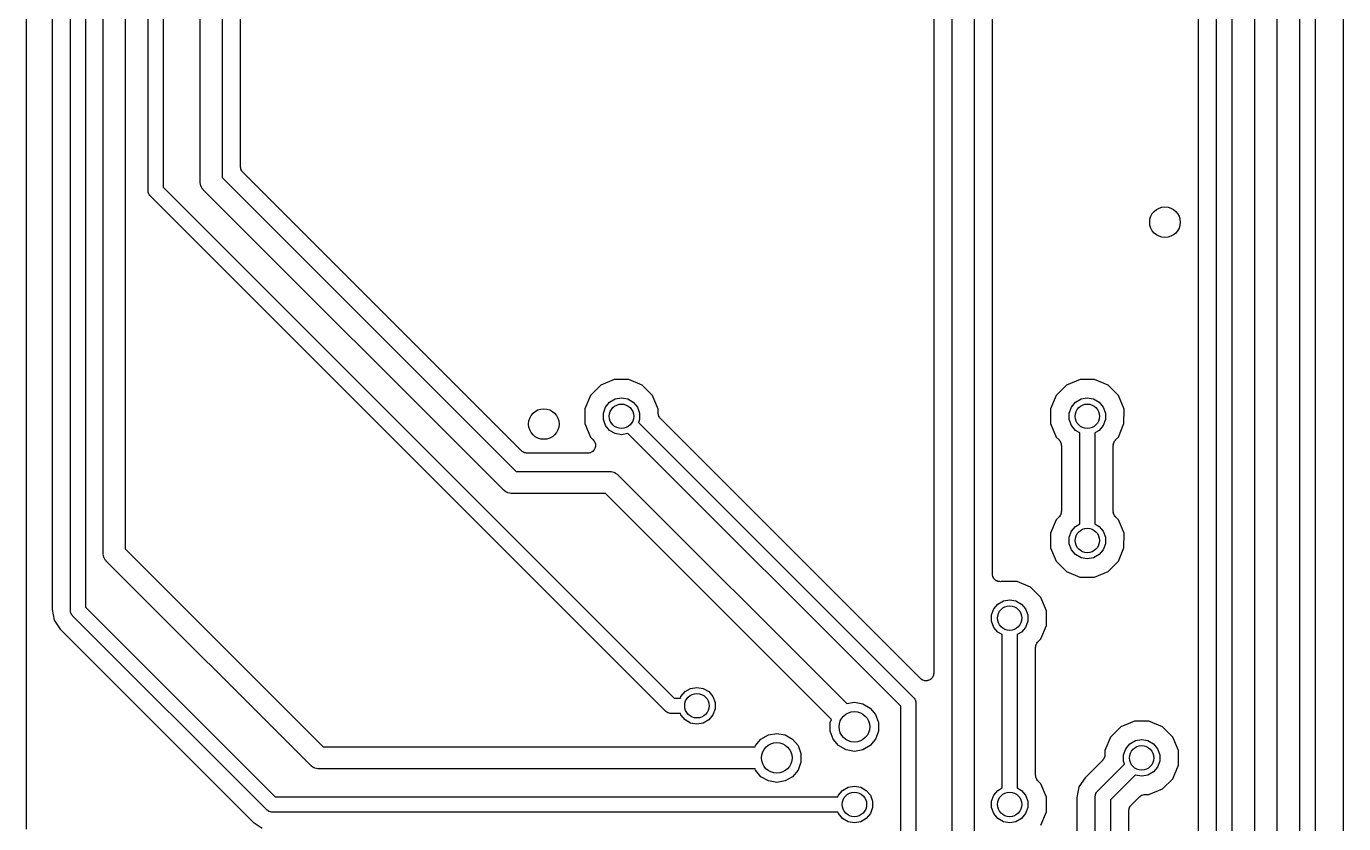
# Model space of a CAD drawing. Extents: x 25 to 125, y -125 to -25.
# Drawn here: x 44.24 to 65.79, y -76.51 to -63.47 of the extents above; entities that cross this region are included whole.
import ezdxf

# ---------------------------------------------------------------- set-up
doc = ezdxf.new("R2010")
doc.units = 0
doc.header["$MEASUREMENT"] = 0
doc.layers.add('BLACK', color=7, linetype='CONTINUOUS')

msp = doc.modelspace()

# ---------------------------------------------------------------- linework, layer by layer
at = {"layer": 'Black'}
for p, q in [((47.082, -66.0164), (47.082, -48.3526)), ((47.442, -48.278), (47.442, -65.9418)), ((47.742, -65.765), (47.742, -48.2905)), ((44.96, -73.025), (44.96, -56.1503)), ((45.21, -56.1503), (45.21, -72.9732)), ((45.495, -72.091), (45.495, -56.433)), ((45.855, -56.5076), (45.855, -72.0164)), ((44.66, -57.3166), (44.66, -73.0125)), ((59.383, -87.1503), (59.383, -57.2246)), ((59.743, -57.15), (59.743, -87.1503)), ((60.043, -69.994), (60.043, -57.1577)), ((46.23, -66.1559), (46.23, -57.4203)), ((46.48, -57.4203), (46.48, -66.1042)), ((59.083, -57.4014), (59.083, -74.0504)), ((44.24, -76.6064), (44.24, -57.6262)), ((65.788, -87.4512), (65.788, -59.4878)), ((65.071, -86.5707), (65.071, -60.0916)), ((65.321, -60.0398), (65.321, -86.5707)), ((64.336, -101.219), (64.336, -60.7327)), ((64.696, -60.6582), (64.696, -101.144)), ((63.71, -101.808), (63.71, -61.342)), ((63.96, -61.2902), (63.96, -101.756)), ((63.41, -61.5188), (63.41, -101.498)), ((47.743, -65.7705), (47.742, -65.765)), ((47.7425, -65.776), (47.743, -65.7705)), ((47.7468, -65.7921), (47.7425, -65.776)), ((47.7497, -65.8084), (47.7468, -65.7921)), ((47.7525, -65.8133), (47.7497, -65.8084)), ((47.7539, -65.8186), (47.7525, -65.8133)), ((47.7634, -65.8322), (47.7539, -65.8186)), ((47.7717, -65.8466), (47.7634, -65.8322)), ((47.776, -65.8502), (47.7717, -65.8466)), ((47.7792, -65.8548), (47.776, -65.8502)), ((52.3412, -70.4168), (47.7792, -65.8548)), ((46.48, -66.1042), (54.8362, -74.4603)), ((47.0834, -66.0242), (47.082, -66.0164)), ((47.0827, -66.0321), (47.0834, -66.0242)), ((47.0888, -66.0548), (47.0827, -66.0321)), ((47.0929, -66.078), (47.0888, -66.0548)), ((47.0968, -66.0848), (47.0929, -66.078)), ((47.0989, -66.0925), (47.0968, -66.0848)), ((47.1124, -66.1117), (47.0989, -66.0925)), ((47.1241, -66.1321), (47.1124, -66.1117)), ((47.1302, -66.1372), (47.1241, -66.1321)), ((47.1347, -66.1437), (47.1302, -66.1372)), ((52.0523, -71.0613), (47.1347, -66.1437)), ((47.442, -65.9418), (52.2542, -70.754)), ((46.231, -66.1614), (46.23, -66.1559)), ((46.2305, -66.1668), (46.231, -66.1614)), ((46.2347, -66.1826), (46.2305, -66.1668)), ((46.2375, -66.1987), (46.2347, -66.1826)), ((46.2403, -66.2035), (46.2375, -66.1987)), ((46.2417, -66.2088), (46.2403, -66.2035)), ((46.2511, -66.2221), (46.2417, -66.2088)), ((46.2592, -66.2363), (46.2511, -66.2221)), ((46.2635, -66.2398), (46.2592, -66.2363)), ((46.2666, -66.2443), (46.2635, -66.2398)), ((54.696, -74.6737), (46.2666, -66.2443)), ((53.6356, -69.341), (53.4666, -69.5097)), ((53.8562, -69.2499), (53.6356, -69.341)), ((54.0949, -69.2501), (53.8562, -69.2499)), ((54.3153, -69.3416), (54.0949, -69.2501)), ((54.484, -69.5106), (54.3153, -69.3416)), ((61.2556, -69.341), (61.0866, -69.5097)), ((61.4762, -69.2499), (61.2556, -69.341)), ((61.7149, -69.2501), (61.4762, -69.2499)), ((61.9353, -69.3416), (61.7149, -69.2501)), ((62.104, -69.5106), (61.9353, -69.3416)), ((53.4666, -69.5097), (53.3751, -69.7301)), ((53.7814, -69.6193), (53.872, -69.567)), ((53.872, -69.567), (53.975, -69.5489)), ((53.975, -69.5489), (54.078, -69.567)), ((54.078, -69.567), (54.1686, -69.6193)), ((54.5751, -69.7312), (54.484, -69.5106)), ((61.0866, -69.5097), (60.9951, -69.7301)), ((61.4014, -69.6193), (61.492, -69.567)), ((61.492, -69.567), (61.595, -69.5489)), ((61.595, -69.5489), (61.698, -69.567)), ((61.698, -69.567), (61.7886, -69.6193)), ((62.1951, -69.7312), (62.104, -69.5106)), ((53.3751, -69.7301), (53.3749, -69.9688)), ((53.6784, -69.7977), (53.7142, -69.6994)), ((53.6784, -69.9023), (53.6784, -69.7977)), ((53.7142, -69.6994), (53.7814, -69.6193)), ((54.1686, -69.6193), (54.2358, -69.6994)), ((54.2358, -69.6994), (54.2716, -69.7977)), ((54.2716, -69.7977), (54.2716, -69.9023)), ((54.575, -69.7963), (54.5751, -69.7312)), ((54.576, -69.8018), (54.575, -69.7963)), ((54.5755, -69.8075), (54.576, -69.8018)), ((54.5798, -69.8234), (54.5755, -69.8075)), ((60.9951, -69.7301), (60.9949, -69.9688)), ((61.2984, -69.7977), (61.3342, -69.6994)), ((61.2984, -69.9023), (61.2984, -69.7977)), ((61.3342, -69.6994), (61.4014, -69.6193)), ((61.7886, -69.6193), (61.8558, -69.6994)), ((61.8558, -69.6994), (61.8916, -69.7977)), ((61.8916, -69.7977), (61.8916, -69.9023)), ((62.1949, -69.9699), (62.1951, -69.7312)), ((53.3749, -69.9688), (53.466, -70.1894)), ((53.7142, -70.0006), (53.6784, -69.9023)), ((53.7814, -70.0807), (53.7142, -70.0006)), ((54.2716, -69.9023), (54.2536, -69.9518)), ((54.2536, -69.9518), (58.7558, -74.454)), ((54.5827, -69.8397), (54.5798, -69.8234)), ((54.5855, -69.8446), (54.5827, -69.8397)), ((54.5869, -69.8501), (54.5855, -69.8446)), ((54.5964, -69.8636), (54.5869, -69.8501)), ((54.6047, -69.8779), (54.5964, -69.8636)), ((54.609, -69.8816), (54.6047, -69.8779)), ((54.6122, -69.8862), (54.609, -69.8816)), ((58.8662, -74.1402), (54.6122, -69.8862)), ((60.043, -72.4294), (60.043, -69.994)), ((60.9949, -69.9688), (61.086, -70.1894)), ((61.3342, -70.0006), (61.2984, -69.9023)), ((61.4014, -70.0807), (61.3342, -70.0006)), ((61.8558, -70.0006), (61.7886, -70.0807)), ((61.8916, -69.9023), (61.8558, -70.0006)), ((62.1034, -70.1903), (62.1949, -69.9699)), ((53.466, -70.1894), (53.5138, -70.2373)), ((53.5138, -70.2373), (53.5233, -70.2508)), ((53.872, -70.133), (53.7814, -70.0807)), ((53.975, -70.1511), (53.872, -70.133)), ((54.078, -70.133), (53.975, -70.1511)), ((54.08, -70.1318), (54.078, -70.133)), ((58.5424, -74.5942), (54.08, -70.1318)), ((61.086, -70.1894), (61.1329, -70.2363)), ((61.1329, -70.2363), (61.136, -70.2409)), ((61.136, -70.2409), (61.1403, -70.2444)), ((61.1403, -70.2444), (61.1486, -70.2589)), ((61.47, -70.1203), (61.4014, -70.0807)), ((61.47, -71.6117), (61.47, -70.1203)), ((61.7886, -70.0807), (61.72, -70.1203)), ((61.72, -70.1203), (61.72, -71.6117)), ((62.0414, -70.2589), (62.0497, -70.2446)), ((62.0497, -70.2446), (62.054, -70.2409)), ((62.054, -70.2409), (62.0573, -70.2363)), ((62.0573, -70.2363), (62.1034, -70.1903)), ((52.3458, -70.42), (52.3412, -70.4168)), ((52.3494, -70.4243), (52.3458, -70.42)), ((52.3638, -70.4326), (52.3494, -70.4243)), ((52.3774, -70.4421), (52.3638, -70.4326)), ((52.3828, -70.4435), (52.3774, -70.4421)), ((52.3876, -70.4463), (52.3828, -70.4435)), ((52.4039, -70.4492), (52.3876, -70.4463)), ((52.42, -70.4535), (52.4039, -70.4492)), ((52.4255, -70.453), (52.42, -70.4535)), ((52.431, -70.454), (52.4255, -70.453)), ((53.4239, -70.454), (52.431, -70.454)), ((53.4402, -70.4511), (53.4239, -70.454)), ((53.4567, -70.4497), (53.4402, -70.4511)), ((53.4618, -70.4473), (53.4567, -70.4497)), ((53.4674, -70.4463), (53.4618, -70.4473)), ((53.4817, -70.4381), (53.4674, -70.4463)), ((53.4967, -70.4311), (53.4817, -70.4381)), ((53.5007, -70.4271), (53.4967, -70.4311)), ((53.5056, -70.4243), (53.5007, -70.4271)), ((53.5162, -70.4116), (53.5056, -70.4243)), ((53.5279, -70.3999), (53.5162, -70.4116)), ((53.5233, -70.2508), (53.5339, -70.2635)), ((53.5303, -70.3948), (53.5279, -70.3999)), ((53.5339, -70.3905), (53.5303, -70.3948)), ((53.5339, -70.2635), (53.5358, -70.2688)), ((53.5396, -70.375), (53.5339, -70.3905)), ((53.5358, -70.2688), (53.5391, -70.2734)), ((53.5391, -70.2734), (53.5433, -70.2894)), ((53.5466, -70.36), (53.5396, -70.375)), ((53.5433, -70.2894), (53.549, -70.3049)), ((53.5471, -70.3544), (53.5466, -70.36)), ((53.549, -70.3491), (53.5471, -70.3544)), ((53.549, -70.3049), (53.549, -70.3106)), ((53.549, -70.3106), (53.5505, -70.316)), ((53.5505, -70.316), (53.549, -70.3325)), ((53.549, -70.3325), (53.549, -70.3491)), ((61.1486, -70.2589), (61.1581, -70.2725)), ((61.1581, -70.2725), (61.1596, -70.2778)), ((61.1596, -70.2778), (61.1623, -70.2826)), ((61.1623, -70.2826), (61.1652, -70.299)), ((61.1652, -70.299), (61.1695, -70.3151)), ((61.1695, -70.3151), (61.169, -70.3206)), ((61.169, -70.3206), (61.17, -70.3261)), ((61.17, -70.3261), (61.17, -71.4058)), ((62.02, -70.3262), (62.021, -70.3206)), ((62.02, -71.4059), (62.02, -70.3262)), ((62.0205, -70.315), (62.0248, -70.299)), ((62.021, -70.3206), (62.0205, -70.315)), ((62.0248, -70.299), (62.0277, -70.2828)), ((62.0277, -70.2828), (62.0305, -70.2779)), ((62.0305, -70.2779), (62.0319, -70.2724)), ((62.0319, -70.2724), (62.0414, -70.2589)), ((52.2542, -70.754), (53.789, -70.754)), ((53.789, -70.754), (53.7968, -70.7554)), ((53.7968, -70.7554), (53.8047, -70.7547)), ((53.8047, -70.7547), (53.8274, -70.7608)), ((53.8274, -70.7608), (53.8506, -70.7649)), ((53.8506, -70.7649), (53.8574, -70.7688)), ((53.8574, -70.7688), (53.8651, -70.7709)), ((53.8651, -70.7709), (53.8843, -70.7844)), ((53.8843, -70.7844), (53.9047, -70.7961)), ((53.9047, -70.7961), (53.9098, -70.8022)), ((53.9098, -70.8022), (53.9163, -70.8067)), ((53.9163, -70.8067), (57.6601, -74.5505)), ((52.0588, -71.0658), (52.0523, -71.0613)), ((52.0639, -71.0719), (52.0588, -71.0658)), ((52.0843, -71.0836), (52.0639, -71.0719)), ((52.1035, -71.0971), (52.0843, -71.0836)), ((52.1112, -71.0992), (52.1035, -71.0971)), ((52.118, -71.1031), (52.1112, -71.0992)), ((52.1412, -71.1072), (52.118, -71.1031)), ((52.1639, -71.1133), (52.1412, -71.1072)), ((52.1718, -71.1126), (52.1639, -71.1133)), ((52.1796, -71.114), (52.1718, -71.1126)), ((53.7144, -71.114), (52.1796, -71.114)), ((57.4086, -74.8081), (53.7144, -71.114)), ((61.1327, -71.4957), (61.0866, -71.5417)), ((61.136, -71.4911), (61.1327, -71.4957)), ((61.1403, -71.4874), (61.136, -71.4911)), ((61.1486, -71.4731), (61.1403, -71.4874)), ((61.1581, -71.4596), (61.1486, -71.4731)), ((61.1595, -71.4541), (61.1581, -71.4596)), ((61.1623, -71.4492), (61.1595, -71.4541)), ((61.1652, -71.433), (61.1623, -71.4492)), ((61.1695, -71.417), (61.1652, -71.433)), ((61.17, -71.4058), (61.169, -71.4114)), ((61.169, -71.4114), (61.1695, -71.417)), ((62.021, -71.4114), (62.02, -71.4059)), ((62.0205, -71.4169), (62.021, -71.4114)), ((62.0248, -71.433), (62.0205, -71.4169)), ((62.0277, -71.4494), (62.0248, -71.433)), ((62.0304, -71.4542), (62.0277, -71.4494)), ((62.0319, -71.4595), (62.0304, -71.4542)), ((62.0414, -71.4731), (62.0319, -71.4595)), ((62.0497, -71.4876), (62.0414, -71.4731)), ((62.054, -71.4911), (62.0497, -71.4876)), ((62.0571, -71.4957), (62.054, -71.4911)), ((62.104, -71.5426), (62.0571, -71.4957)), ((61.0866, -71.5417), (60.9951, -71.7621)), ((61.2984, -71.8297), (61.3342, -71.7314)), ((61.3342, -71.7314), (61.4014, -71.6513)), ((61.4014, -71.6513), (61.47, -71.6117)), ((61.72, -71.6117), (61.7886, -71.6513)), ((61.7886, -71.6513), (61.8558, -71.7314)), ((61.8558, -71.7314), (61.8916, -71.8297)), ((62.1951, -71.7632), (62.104, -71.5426)), ((60.9951, -71.7621), (60.9949, -72.0008)), ((61.2984, -71.9343), (61.2984, -71.8297)), ((61.3342, -72.0326), (61.2984, -71.9343)), ((61.8916, -71.9343), (61.8558, -72.0326)), ((61.8916, -71.8297), (61.8916, -71.9343)), ((62.1949, -72.0019), (62.1951, -71.7632)), ((45.4964, -72.0988), (45.495, -72.091)), ((45.4957, -72.1067), (45.4964, -72.0988)), ((45.5018, -72.1294), (45.4957, -72.1067)), ((45.5059, -72.1526), (45.5018, -72.1294)), ((45.5098, -72.1594), (45.5059, -72.1526)), ((45.5119, -72.1671), (45.5098, -72.1594)), ((45.5254, -72.1863), (45.5119, -72.1671)), ((45.855, -72.0164), (49.0966, -75.258)), ((60.9949, -72.0008), (61.086, -72.2214)), ((61.4014, -72.1127), (61.3342, -72.0326)), ((61.492, -72.165), (61.4014, -72.1127)), ((61.595, -72.1831), (61.492, -72.165)), ((61.698, -72.165), (61.595, -72.1831)), ((61.7886, -72.1127), (61.698, -72.165)), ((61.8558, -72.0326), (61.7886, -72.1127)), ((62.1034, -72.2223), (62.1949, -72.0019)), ((45.5371, -72.2067), (45.5254, -72.1863)), ((45.5432, -72.2118), (45.5371, -72.2067)), ((45.5477, -72.2183), (45.5432, -72.2118)), ((48.8947, -75.5653), (45.5477, -72.2183)), ((61.086, -72.2214), (61.2547, -72.3904)), ((61.2547, -72.3904), (61.4751, -72.4819)), ((61.7138, -72.4821), (61.9344, -72.391)), ((61.9344, -72.391), (62.1034, -72.2223)), ((60.0454, -72.443), (60.043, -72.4294)), ((60.046, -72.4568), (60.0454, -72.443)), ((60.0492, -72.4646), (60.046, -72.4568)), ((60.0507, -72.4729), (60.0492, -72.4646)), ((60.0576, -72.4848), (60.0507, -72.4729)), ((60.0628, -72.4976), (60.0576, -72.4848)), ((60.0685, -72.5038), (60.0628, -72.4976)), ((60.0727, -72.5111), (60.0685, -72.5038)), ((60.0833, -72.5199), (60.0727, -72.5111)), ((60.0926, -72.5301), (60.0833, -72.5199)), ((60.1001, -72.534), (60.0926, -72.5301)), ((60.1065, -72.5394), (60.1001, -72.534)), ((60.1195, -72.5441), (60.1065, -72.5394)), ((60.1317, -72.5505), (60.1195, -72.5441)), ((60.14, -72.5516), (60.1317, -72.5505)), ((60.1479, -72.5545), (60.14, -72.5516)), ((60.1617, -72.5545), (60.1479, -72.5545)), ((60.1754, -72.5563), (60.1617, -72.5545)), ((60.1836, -72.5545), (60.1754, -72.5563)), ((60.1921, -72.5545), (60.1836, -72.5545)), ((60.1992, -72.5519), (60.1921, -72.5545)), ((60.4449, -72.5521), (60.1992, -72.5519)), ((60.6653, -72.6436), (60.4449, -72.5521)), ((61.4751, -72.4819), (61.7138, -72.4821)), ((60.834, -72.8126), (60.6653, -72.6436)), ((60.9251, -73.0332), (60.834, -72.8126)), ((44.66, -73.0125), (44.6946, -73.1867)), ((44.961, -73.0304), (44.96, -73.025)), ((44.9605, -73.0359), (44.961, -73.0304)), ((44.9647, -73.0517), (44.9605, -73.0359)), ((45.21, -72.9732), (48.3118, -76.075)), ((60.0284, -73.0997), (60.0642, -73.0014)), ((60.0642, -73.0014), (60.1314, -72.9213)), ((60.1314, -72.9213), (60.222, -72.869)), ((60.222, -72.869), (60.325, -72.8509)), ((60.325, -72.8509), (60.428, -72.869)), ((60.428, -72.869), (60.5186, -72.9213)), ((60.5186, -72.9213), (60.5858, -73.0014)), ((60.5858, -73.0014), (60.6216, -73.0997)), ((60.9249, -73.2719), (60.9251, -73.0332)), ((44.6946, -73.1867), (44.7933, -73.3344)), ((44.9675, -73.0678), (44.9647, -73.0517)), ((44.9703, -73.0725), (44.9675, -73.0678)), ((44.9717, -73.0778), (44.9703, -73.0725)), ((44.9811, -73.0912), (44.9717, -73.0778)), ((44.9892, -73.1053), (44.9811, -73.0912)), ((44.9935, -73.1089), (44.9892, -73.1053)), ((44.9966, -73.1134), (44.9935, -73.1089)), ((48.1716, -76.2884), (44.9966, -73.1134)), ((60.0284, -73.2043), (60.0284, -73.0997)), ((60.0642, -73.3026), (60.0284, -73.2043)), ((60.6216, -73.2043), (60.5858, -73.3026)), ((60.6216, -73.0997), (60.6216, -73.2043)), ((44.7933, -73.3344), (47.9506, -76.4917)), ((60.1314, -73.3827), (60.0642, -73.3026)), ((60.2, -73.4223), (60.1314, -73.3827)), ((60.2, -75.9297), (60.2, -73.4223)), ((60.5186, -73.3827), (60.45, -73.4223)), ((60.45, -73.4223), (60.45, -75.9297)), ((60.5858, -73.3026), (60.5186, -73.3827)), ((60.8334, -73.4923), (60.9249, -73.2719)), ((60.75, -73.6282), (60.751, -73.6226)), ((60.75, -75.7239), (60.75, -73.6282)), ((60.7505, -73.617), (60.7548, -73.6011)), ((60.751, -73.6226), (60.7505, -73.617)), ((60.7548, -73.6011), (60.7577, -73.5848)), ((60.7577, -73.5848), (60.7605, -73.5799)), ((60.7605, -73.5799), (60.7619, -73.5744)), ((60.7619, -73.5744), (60.7714, -73.5609)), ((60.7714, -73.5609), (60.7797, -73.5466)), ((60.7797, -73.5466), (60.784, -73.5429)), ((60.784, -73.5429), (60.7873, -73.5383)), ((60.7873, -73.5383), (60.8334, -73.4923)), ((59.06, -74.1232), (59.0561, -74.1271)), ((59.067, -74.1082), (59.06, -74.1232)), ((59.0753, -74.0938), (59.067, -74.1082)), ((59.0763, -74.0883), (59.0753, -74.0938)), ((59.0787, -74.0832), (59.0763, -74.0883)), ((59.0801, -74.0667), (59.0787, -74.0832)), ((59.083, -74.0504), (59.0801, -74.0667)), ((55.0151, -74.3546), (55.1057, -74.3024)), ((55.1057, -74.3024), (55.2087, -74.2842)), ((55.2087, -74.2842), (55.3117, -74.3024)), ((55.3117, -74.3024), (55.4022, -74.3546)), ((58.8798, -74.1497), (58.8662, -74.1402)), ((58.8925, -74.1603), (58.8798, -74.1497)), ((58.8978, -74.1623), (58.8925, -74.1603)), ((58.9023, -74.1655), (58.8978, -74.1623)), ((58.9184, -74.1697), (58.9023, -74.1655)), ((58.9339, -74.1754), (58.9184, -74.1697)), ((58.9395, -74.1754), (58.9339, -74.1754)), ((58.9449, -74.1769), (58.9395, -74.1754)), ((58.9615, -74.1754), (58.9449, -74.1769)), ((58.9781, -74.1754), (58.9615, -74.1754)), ((58.9833, -74.1735), (58.9781, -74.1754)), ((58.9889, -74.173), (58.9833, -74.1735)), ((59.0039, -74.166), (58.9889, -74.173)), ((59.0195, -74.1603), (59.0039, -74.166)), ((59.0238, -74.1567), (59.0195, -74.1603)), ((59.0288, -74.1544), (59.0238, -74.1567)), ((59.0406, -74.1427), (59.0288, -74.1544)), ((59.0533, -74.132), (59.0406, -74.1427)), ((59.0561, -74.1271), (59.0533, -74.132)), ((54.8362, -74.4603), (54.9386, -74.4603)), ((54.9386, -74.4603), (54.9479, -74.4348)), ((54.9479, -74.4348), (55.0151, -74.3546)), ((55.4022, -74.3546), (55.4695, -74.4348)), ((55.4695, -74.4348), (55.5052, -74.533)), ((55.5052, -74.533), (55.5052, -74.6376)), ((57.6601, -74.5505), (57.785, -74.5285)), ((57.785, -74.5285), (57.9223, -74.5527)), ((57.9223, -74.5527), (58.0431, -74.6224)), ((58.7558, -74.454), (58.7589, -74.4585)), ((58.7589, -74.4585), (58.7631, -74.462)), ((58.7631, -74.462), (58.7713, -74.4762)), ((58.7713, -74.4762), (58.7807, -74.4896)), ((58.7807, -74.4896), (58.7821, -74.4949)), ((58.7821, -74.4949), (58.7849, -74.4996)), ((58.7849, -74.4996), (58.7877, -74.5157)), ((58.7877, -74.5157), (58.7919, -74.5315)), ((58.7919, -74.5315), (58.7914, -74.537)), ((58.7914, -74.537), (58.7924, -74.5424)), ((58.7924, -74.5424), (58.7924, -97.8586)), ((54.7005, -74.6769), (54.696, -74.6737)), ((54.704, -74.6811), (54.7005, -74.6769)), ((54.7182, -74.6893), (54.704, -74.6811)), ((54.7316, -74.6986), (54.7182, -74.6893)), ((54.7369, -74.7001), (54.7316, -74.6986)), ((54.7416, -74.7028), (54.7369, -74.7001)), ((54.7577, -74.7056), (54.7416, -74.7028)), ((54.7735, -74.7099), (54.7577, -74.7056)), ((54.779, -74.7094), (54.7735, -74.7099)), ((54.7844, -74.7103), (54.779, -74.7094)), ((54.9386, -74.7103), (54.7844, -74.7103)), ((54.9479, -74.7359), (54.9386, -74.7103)), ((55.0151, -74.816), (54.9479, -74.7359)), ((55.4695, -74.7359), (55.4022, -74.816)), ((55.5052, -74.6376), (55.4695, -74.7359)), ((58.0431, -74.6224), (58.1327, -74.7292)), ((58.1327, -74.7292), (58.1804, -74.8603)), ((58.5424, -97.9104), (58.5424, -74.5942)), ((55.1057, -74.8683), (55.0151, -74.816)), ((55.2087, -74.8865), (55.1057, -74.8683)), ((55.3117, -74.8683), (55.2087, -74.8865)), ((55.4022, -74.816), (55.3117, -74.8683)), ((57.3896, -74.8603), (57.4086, -74.8081)), ((57.3896, -74.9997), (57.3896, -74.8603)), ((58.1804, -74.8603), (58.1804, -74.9997)), ((62.1446, -74.929), (61.9756, -75.0977)), ((62.3652, -74.8379), (62.1446, -74.929)), ((62.6039, -74.8381), (62.3652, -74.8379)), ((62.8243, -74.9296), (62.6039, -74.8381)), ((62.993, -75.0986), (62.8243, -74.9296)), ((56.1673, -75.2372), (56.2569, -75.1304)), ((56.2569, -75.1304), (56.3777, -75.0607)), ((56.3777, -75.0607), (56.515, -75.0365)), ((56.515, -75.0365), (56.6523, -75.0607)), ((56.6523, -75.0607), (56.7731, -75.1304)), ((56.7731, -75.1304), (56.8627, -75.2372)), ((57.4373, -75.1308), (57.3896, -74.9997)), ((57.5269, -75.2376), (57.4373, -75.1308)), ((58.1327, -75.1308), (58.0431, -75.2376)), ((58.1804, -74.9997), (58.1327, -75.1308)), ((61.9756, -75.0977), (61.8841, -75.3181)), ((62.2904, -75.2073), (62.381, -75.155)), ((62.381, -75.155), (62.484, -75.1369)), ((62.484, -75.1369), (62.587, -75.155)), ((62.587, -75.155), (62.6776, -75.2073)), ((63.0841, -75.3192), (62.993, -75.0986)), ((49.0966, -75.258), (56.1597, -75.258)), ((56.1597, -75.258), (56.1673, -75.2372)), ((56.8627, -75.2372), (56.9104, -75.3683)), ((56.9104, -75.3683), (56.9104, -75.5077)), ((57.6477, -75.3073), (57.5269, -75.2376)), ((57.785, -75.3315), (57.6477, -75.3073)), ((57.9223, -75.3073), (57.785, -75.3315)), ((58.0431, -75.2376), (57.9223, -75.3073)), ((61.8793, -75.4115), (61.8763, -75.4278)), ((61.8836, -75.3954), (61.8793, -75.4115)), ((61.884, -75.3844), (61.8831, -75.3899)), ((61.8831, -75.3899), (61.8836, -75.3954)), ((61.8841, -75.3181), (61.884, -75.3844)), ((62.1874, -75.3857), (62.2232, -75.2874)), ((62.1874, -75.4903), (62.1874, -75.3857)), ((62.2232, -75.2874), (62.2904, -75.2073)), ((62.6776, -75.2073), (62.7448, -75.2874)), ((62.7448, -75.2874), (62.7806, -75.3857)), ((62.7806, -75.3857), (62.7806, -75.4903)), ((63.0839, -75.5579), (63.0841, -75.3192)), ((48.9012, -75.5698), (48.8947, -75.5653)), ((48.9063, -75.5759), (48.9012, -75.5698)), ((48.9267, -75.5876), (48.9063, -75.5759)), ((48.9459, -75.6011), (48.9267, -75.5876)), ((48.9536, -75.6032), (48.9459, -75.6011)), ((48.9604, -75.6071), (48.9536, -75.6032)), ((48.9836, -75.6112), (48.9604, -75.6071)), ((49.0063, -75.6173), (48.9836, -75.6112)), ((49.0142, -75.6166), (49.0063, -75.6173)), ((49.022, -75.618), (49.0142, -75.6166)), ((56.1597, -75.618), (49.022, -75.618)), ((56.1673, -75.6388), (56.1597, -75.618)), ((56.9104, -75.5077), (56.8627, -75.6388)), ((61.8468, -75.4741), (61.5573, -75.7636)), ((61.7606, -75.9846), (62.2054, -75.5398)), ((61.85, -75.4696), (61.8468, -75.4741)), ((61.8543, -75.466), (61.85, -75.4696)), ((61.8626, -75.4516), (61.8543, -75.466)), ((61.8721, -75.438), (61.8626, -75.4516)), ((61.8736, -75.4326), (61.8721, -75.438)), ((61.8763, -75.4278), (61.8736, -75.4326)), ((62.2054, -75.5398), (62.1874, -75.4903)), ((62.7448, -75.5886), (62.6776, -75.6687)), ((62.7806, -75.4903), (62.7448, -75.5886)), ((62.9924, -75.7783), (63.0839, -75.5579)), ((56.2569, -75.7456), (56.1673, -75.6388)), ((56.3777, -75.8153), (56.2569, -75.7456)), ((56.515, -75.8395), (56.3777, -75.8153)), ((56.6523, -75.8153), (56.515, -75.8395)), ((56.7731, -75.7456), (56.6523, -75.8153)), ((56.8627, -75.6388), (56.7731, -75.7456)), ((60.751, -75.7294), (60.75, -75.7239)), ((60.7505, -75.7349), (60.751, -75.7294)), ((60.7548, -75.751), (60.7505, -75.7349)), ((60.7577, -75.7674), (60.7548, -75.751)), ((60.7604, -75.7722), (60.7577, -75.7674)), ((60.7619, -75.7775), (60.7604, -75.7722)), ((60.7714, -75.7911), (60.7619, -75.7775)), ((60.7797, -75.8056), (60.7714, -75.7911)), ((60.7839, -75.8091), (60.7797, -75.8056)), ((60.7871, -75.8137), (60.7839, -75.8091)), ((60.834, -75.8606), (60.7871, -75.8137)), ((61.5573, -75.7636), (61.4586, -75.9113)), ((62.379, -75.7198), (61.974, -76.1248)), ((62.381, -75.721), (62.379, -75.7198)), ((62.484, -75.7391), (62.381, -75.721)), ((62.587, -75.721), (62.484, -75.7391)), ((62.6776, -75.6687), (62.587, -75.721)), ((62.8234, -75.947), (62.9924, -75.7783)), ((57.5149, -76.075), (57.5242, -76.0494)), ((57.5242, -76.0494), (57.5914, -75.9693)), ((57.5914, -75.9693), (57.682, -75.917)), ((57.682, -75.917), (57.785, -75.8989)), ((57.785, -75.8989), (57.888, -75.917)), ((57.888, -75.917), (57.9786, -75.9693)), ((57.9786, -75.9693), (58.0458, -76.0494)), ((58.0458, -76.0494), (58.0816, -76.1477)), ((60.0284, -76.1477), (60.0642, -76.0494)), ((60.0642, -76.0494), (60.1314, -75.9693)), ((60.1314, -75.9693), (60.2, -75.9297)), ((60.45, -75.9297), (60.5186, -75.9693)), ((60.5186, -75.9693), (60.5858, -76.0494)), ((60.5858, -76.0494), (60.6216, -76.1477)), ((60.9251, -76.0812), (60.834, -75.8606)), ((61.4586, -75.9113), (61.424, -76.0855)), ((61.7245, -76.0621), (61.7287, -76.0463)), ((61.725, -76.0676), (61.7245, -76.0621)), ((61.7287, -76.0463), (61.7315, -76.0302)), ((61.7315, -76.0302), (61.7343, -76.0255)), ((61.7343, -76.0255), (61.7357, -76.0202)), ((61.7357, -76.0202), (61.7451, -76.0068)), ((61.7451, -76.0068), (61.7532, -75.9927)), ((61.7532, -75.9927), (61.7575, -75.9891)), ((61.7575, -75.9891), (61.7606, -75.9846)), ((62.456, -76.0677), (62.4704, -76.0594)), ((62.4704, -76.0594), (62.4839, -76.0499)), ((62.4839, -76.0499), (62.4894, -76.0485)), ((62.4894, -76.0485), (62.4943, -76.0457)), ((62.4943, -76.0457), (62.5106, -76.0428)), ((62.5106, -76.0428), (62.5265, -76.0385)), ((62.5265, -76.0385), (62.5322, -76.039)), ((62.5322, -76.039), (62.5377, -76.038)), ((62.5377, -76.038), (62.6028, -76.0381)), ((62.6028, -76.0381), (62.8234, -75.947)), ((48.3118, -76.075), (57.5149, -76.075)), ((58.0816, -76.2523), (58.0458, -76.3506)), ((58.0816, -76.1477), (58.0816, -76.2523)), ((60.0284, -76.2523), (60.0284, -76.1477)), ((60.0642, -76.3506), (60.0284, -76.2523)), ((60.6216, -76.2523), (60.5858, -76.3506)), ((60.6216, -76.1477), (60.6216, -76.2523)), ((60.9249, -76.3199), (60.9251, -76.0812)), ((61.424, -76.0855), (61.424, -86.7664)), ((61.724, -76.073), (61.725, -76.0676)), ((61.724, -86.9432), (61.724, -76.073)), ((61.974, -76.1248), (61.974, -86.995)), ((62.2745, -76.2906), (62.2788, -76.2745)), ((62.2788, -76.2745), (62.2817, -76.2582)), ((62.2817, -76.2582), (62.2845, -76.2534)), ((62.2845, -76.2534), (62.2859, -76.248)), ((62.2859, -76.248), (62.2954, -76.2344)), ((62.2954, -76.2344), (62.3037, -76.22)), ((62.3037, -76.22), (62.308, -76.2164)), ((62.308, -76.2164), (62.3112, -76.2118)), ((62.3112, -76.2118), (62.4478, -76.0752)), ((62.4478, -76.0752), (62.4524, -76.072)), ((62.4524, -76.072), (62.456, -76.0677)), ((47.9506, -76.4917), (48.0983, -76.5904)), ((48.1761, -76.2915), (48.1716, -76.2884)), ((48.1797, -76.2958), (48.1761, -76.2915)), ((48.1938, -76.3039), (48.1797, -76.2958)), ((48.2072, -76.3133), (48.1938, -76.3039)), ((48.2125, -76.3147), (48.2072, -76.3133)), ((48.2172, -76.3175), (48.2125, -76.3147)), ((48.2333, -76.3203), (48.2172, -76.3175)), ((48.2491, -76.3245), (48.2333, -76.3203)), ((48.2546, -76.324), (48.2491, -76.3245)), ((48.26, -76.325), (48.2546, -76.324)), ((57.5149, -76.325), (48.26, -76.325)), ((57.5242, -76.3506), (57.5149, -76.325)), ((57.5914, -76.4307), (57.5242, -76.3506)), ((57.682, -76.483), (57.5914, -76.4307)), ((57.785, -76.5011), (57.682, -76.483)), ((57.888, -76.483), (57.785, -76.5011)), ((57.9786, -76.4307), (57.888, -76.483)), ((58.0458, -76.3506), (57.9786, -76.4307)), ((60.1314, -76.4307), (60.0642, -76.3506)), ((60.222, -76.483), (60.1314, -76.4307)), ((60.325, -76.5011), (60.222, -76.483)), ((60.428, -76.483), (60.325, -76.5011)), ((60.5186, -76.4307), (60.428, -76.483)), ((60.5858, -76.3506), (60.5186, -76.4307)), ((60.8334, -76.5403), (60.9249, -76.3199)), ((62.274, -76.3016), (62.275, -76.2961)), ((62.274, -86.9825), (62.274, -76.3016)), ((62.275, -76.2961), (62.2745, -76.2906))]:
    msp.add_line(p, q, dxfattribs=at)
for centre, radius in [((62.865, -66.675), 0.25), ((52.705, -69.977), 0.25), ((53.975, -69.85), 0.2), ((61.595, -69.85), 0.2), ((61.595, -71.882), 0.2), ((60.325, -73.152), 0.2), ((55.2087, -74.5853), 0.2), ((57.785, -74.93), 0.25), ((56.515, -75.438), 0.25), ((62.484, -75.438), 0.2), ((57.785, -76.2), 0.2), ((60.325, -76.2), 0.2)]:
    msp.add_circle(centre, radius, dxfattribs=at)

doc.saveas('drawing.dxf')
